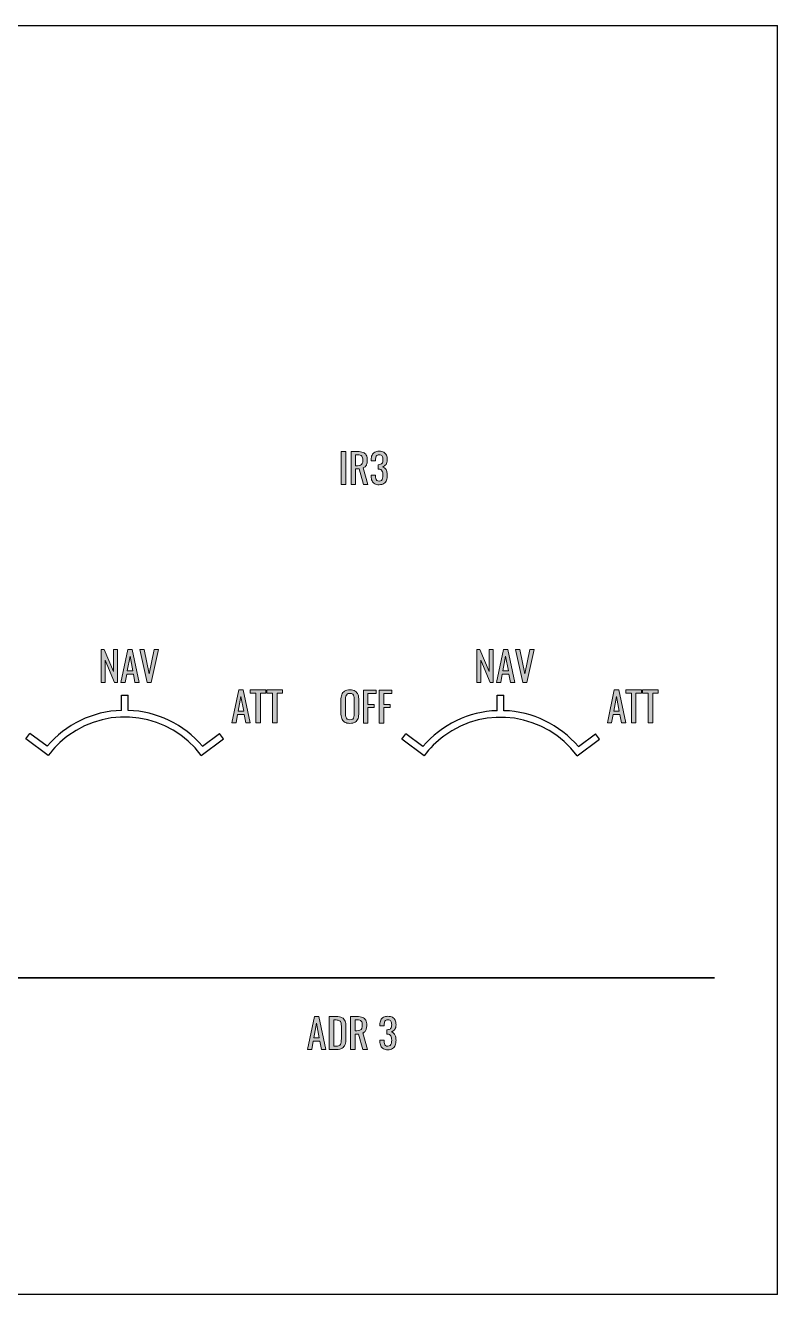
# Model space of a CAD drawing. Header units: inches. Extents: x 0 to 612, y 99 to 693.
# Drawn here: x 259 to 612, y 99 to 693 of the extents above; entities that cross this region are included whole.
import ezdxf

# ---------------------------------------------------------------- set-up
doc = ezdxf.new("R2010")
doc.units = ezdxf.units.IN
doc.header["$MEASUREMENT"] = 0
doc.layers.add('RIght_SIde_ADIRS_Holes v1_0', color=7, linetype='Continuous')
doc.layers.add('TEXT', color=7, linetype='Continuous')

# ---------------------------------------------------------------- blocks, each defined once
blk = doc.blocks.new('block 2')
at = {"layer": 'RIght_SIde_ADIRS_Holes v1_0', "color": 7, "lineweight": 25}
blk.add_lwpolyline([(0.12, 693.44), (611.88, 693.44)], dxfattribs=at)
blk = doc.blocks.new('block 10')
at = {"layer": 'RIght_SIde_ADIRS_Holes v1_0', "color": 7, "lineweight": 25}
blk.add_lwpolyline([(611.88, 98.56), (0.12, 98.56)], dxfattribs=at)
blk = doc.blocks.new('block 43')
at = {"layer": 'RIght_SIde_ADIRS_Holes v1_0', "color": 7, "lineweight": 25}
blk.add_lwpolyline([(611.88, 98.56), (611.88, 693.44)], dxfattribs=at)
blk = doc.blocks.new('block 77')
at = {"layer": 'RIght_SIde_ADIRS_Holes v1_0', "color": 7, "lineweight": 25}
blk.add_open_spline([(341.85, 351.24), (327.14, 371.04), (299.17, 375.17), (279.38, 360.46), (275.87, 357.86), (272.76, 354.75), (270.15, 351.24)], degree=3, knots=[0, 0, 0, 0, 1, 1, 1, 2, 2, 2, 2], dxfattribs=at)
blk = doc.blocks.new('block 78')
at = {"layer": 'RIght_SIde_ADIRS_Holes v1_0', "color": 7, "lineweight": 25}
blk.add_open_spline([(342.41, 355.57), (333.69, 365.83), (321.03, 371.94), (307.57, 372.38)], degree=3, dxfattribs=at)
blk = doc.blocks.new('block 79')
at = {"layer": 'RIght_SIde_ADIRS_Holes v1_0', "color": 7, "lineweight": 25}
blk.add_open_spline([(304.43, 372.38), (290.97, 371.94), (278.31, 365.83), (269.59, 355.57)], degree=3, dxfattribs=at)
blk = doc.blocks.new('block 80')
at = {"layer": 'RIght_SIde_ADIRS_Holes v1_0', "color": 7, "lineweight": 25}
blk.add_lwpolyline([(270.15, 351.24), (259.68, 359.02)], dxfattribs=at)
blk = doc.blocks.new('block 81')
at = {"layer": 'RIght_SIde_ADIRS_Holes v1_0', "color": 7, "lineweight": 25}
blk.add_lwpolyline([(269.59, 355.57), (261.55, 361.53)], dxfattribs=at)
blk = doc.blocks.new('block 82')
at = {"layer": 'RIght_SIde_ADIRS_Holes v1_0', "color": 7, "lineweight": 25}
blk.add_lwpolyline([(259.68, 359.02), (261.55, 361.53)], dxfattribs=at)
blk = doc.blocks.new('block 83')
at = {"layer": 'RIght_SIde_ADIRS_Holes v1_0', "color": 7, "lineweight": 25}
blk.add_lwpolyline([(341.85, 351.24), (352.32, 359.02)], dxfattribs=at)
blk = doc.blocks.new('block 84')
at = {"layer": 'RIght_SIde_ADIRS_Holes v1_0', "color": 7, "lineweight": 25}
blk.add_lwpolyline([(342.41, 355.57), (350.45, 361.53)], dxfattribs=at)
blk = doc.blocks.new('block 85')
at = {"layer": 'RIght_SIde_ADIRS_Holes v1_0', "color": 7, "lineweight": 25}
blk.add_lwpolyline([(352.32, 359.02), (350.45, 361.53)], dxfattribs=at)
blk = doc.blocks.new('block 86')
at = {"layer": 'RIght_SIde_ADIRS_Holes v1_0', "color": 7, "lineweight": 25}
blk.add_lwpolyline([(304.43, 372.38), (304.43, 379.58)], dxfattribs=at)
blk = doc.blocks.new('block 87')
at = {"layer": 'RIght_SIde_ADIRS_Holes v1_0', "color": 7, "lineweight": 25}
blk.add_lwpolyline([(307.57, 372.38), (307.57, 379.58)], dxfattribs=at)
blk = doc.blocks.new('block 88')
at = {"layer": 'RIght_SIde_ADIRS_Holes v1_0', "color": 7, "lineweight": 25}
blk.add_lwpolyline([(304.43, 379.58), (307.57, 379.58)], dxfattribs=at)
blk = doc.blocks.new('block 89')
at = {"layer": 'RIght_SIde_ADIRS_Holes v1_0', "color": 7, "lineweight": 25}
blk.add_open_spline([(517.95, 351.11), (503.24, 370.91), (475.27, 375.04), (455.48, 360.33), (451.97, 357.72), (448.86, 354.62), (446.25, 351.11)], degree=3, knots=[0, 0, 0, 0, 1, 1, 1, 2, 2, 2, 2], dxfattribs=at)
blk = doc.blocks.new('block 90')
at = {"layer": 'RIght_SIde_ADIRS_Holes v1_0', "color": 7, "lineweight": 25}
blk.add_open_spline([(518.51, 355.44), (509.79, 365.7), (497.13, 371.81), (483.67, 372.25)], degree=3, dxfattribs=at)
blk = doc.blocks.new('block 91')
at = {"layer": 'RIght_SIde_ADIRS_Holes v1_0', "color": 7, "lineweight": 25}
blk.add_open_spline([(480.53, 372.25), (467.07, 371.81), (454.41, 365.7), (445.69, 355.44)], degree=3, dxfattribs=at)
blk = doc.blocks.new('block 92')
at = {"layer": 'RIght_SIde_ADIRS_Holes v1_0', "color": 7, "lineweight": 25}
blk.add_lwpolyline([(446.25, 351.11), (435.78, 358.88)], dxfattribs=at)
blk = doc.blocks.new('block 93')
at = {"layer": 'RIght_SIde_ADIRS_Holes v1_0', "color": 7, "lineweight": 25}
blk.add_lwpolyline([(445.69, 355.44), (437.65, 361.4)], dxfattribs=at)
blk = doc.blocks.new('block 94')
at = {"layer": 'RIght_SIde_ADIRS_Holes v1_0', "color": 7, "lineweight": 25}
blk.add_lwpolyline([(435.78, 358.88), (437.65, 361.4)], dxfattribs=at)
blk = doc.blocks.new('block 95')
at = {"layer": 'RIght_SIde_ADIRS_Holes v1_0', "color": 7, "lineweight": 25}
blk.add_lwpolyline([(517.95, 351.11), (528.42, 358.88)], dxfattribs=at)
blk = doc.blocks.new('block 96')
at = {"layer": 'RIght_SIde_ADIRS_Holes v1_0', "color": 7, "lineweight": 25}
blk.add_lwpolyline([(518.51, 355.44), (526.55, 361.4)], dxfattribs=at)
blk = doc.blocks.new('block 97')
at = {"layer": 'RIght_SIde_ADIRS_Holes v1_0', "color": 7, "lineweight": 25}
blk.add_lwpolyline([(528.42, 358.88), (526.55, 361.4)], dxfattribs=at)
blk = doc.blocks.new('block 98')
at = {"layer": 'RIght_SIde_ADIRS_Holes v1_0', "color": 7, "lineweight": 25}
blk.add_lwpolyline([(480.53, 372.25), (480.53, 379.45)], dxfattribs=at)
blk = doc.blocks.new('block 99')
at = {"layer": 'RIght_SIde_ADIRS_Holes v1_0', "color": 7, "lineweight": 25}
blk.add_lwpolyline([(483.67, 372.25), (483.67, 379.45)], dxfattribs=at)
blk = doc.blocks.new('block 100')
at = {"layer": 'RIght_SIde_ADIRS_Holes v1_0', "color": 7, "lineweight": 25}
blk.add_lwpolyline([(480.53, 379.45), (483.67, 379.45)], dxfattribs=at)
blk = doc.blocks.new('block 106')
at = {"layer": 'TEXT'}
h = blk.add_hatch(color=7, dxfattribs=at)
h.dxf.hatch_style = 2
edge = h.paths.add_edge_path()
edge.add_spline(control_points=[(429.79, 478.15), (428.95, 478.15), (428.25, 478.3), (427.7, 478.62), (427.14, 478.94), (426.72, 479.39), (426.44, 479.99), (426.16, 480.58), (426.02, 481.29), (426.02, 482.1), (426.02, 482.1), (426.02, 482.61), (426.02, 482.61), (426.02, 482.61), (428.04, 482.61), (428.04, 482.61), (428.04, 482.56), (428.04, 482.51), (428.04, 482.45), (428.04, 482.39), (428.04, 482.33), (428.04, 482.27), (428.05, 481.81), (428.11, 481.4), (428.2, 481.03), (428.29, 480.67), (428.47, 480.37), (428.71, 480.16), (428.96, 479.94), (429.32, 479.84), (429.79, 479.84), (430.28, 479.84), (430.65, 479.95), (430.91, 480.19), (431.16, 480.42), (431.33, 480.75), (431.42, 481.19), (431.51, 481.62), (431.55, 482.11), (431.55, 482.67), (431.55, 483.48), (431.41, 484.14), (431.11, 484.65), (430.81, 485.17), (430.29, 485.45), (429.54, 485.5), (429.5, 485.51), (429.45, 485.52), (429.4, 485.52), (429.34, 485.52), (429.29, 485.52), (429.25, 485.52), (429.25, 485.52), (429.25, 487.55), (429.25, 487.55), (429.29, 487.55), (429.34, 487.55), (429.39, 487.55), (429.44, 487.55), (429.48, 487.55), (429.52, 487.55), (430.24, 487.58), (430.76, 487.77), (431.08, 488.12), (431.4, 488.47), (431.55, 489.06), (431.55, 489.89), (431.55, 490.58), (431.44, 491.14), (431.2, 491.56), (430.97, 491.98), (430.5, 492.19), (429.81, 492.19), (429.11, 492.19), (428.65, 491.95), (428.42, 491.49), (428.19, 491.03), (428.06, 490.44), (428.04, 489.72), (428.04, 489.67), (428.04, 489.61), (428.04, 489.55), (428.04, 489.5), (428.04, 489.44), (428.04, 489.39), (428.04, 489.39), (426.02, 489.39), (426.02, 489.39), (426.02, 489.39), (426.02, 489.91), (426.02, 489.91), (426.02, 490.73), (426.16, 491.43), (426.44, 492.02), (426.72, 492.6), (427.14, 493.05), (427.71, 493.36), (428.27, 493.68), (428.97, 493.84), (429.81, 493.84), (430.65, 493.84), (431.36, 493.68), (431.92, 493.36), (432.47, 493.05), (432.89, 492.59), (433.17, 492.01), (433.45, 491.42), (433.59, 490.71), (433.59, 489.89), (433.59, 488.96), (433.39, 488.22), (432.99, 487.66), (432.59, 487.11), (432.05, 486.73), (431.38, 486.52), (431.85, 486.38), (432.25, 486.14), (432.57, 485.8), (432.89, 485.46), (433.14, 485.03), (433.32, 484.5), (433.5, 483.97), (433.59, 483.36), (433.59, 482.67), (433.59, 481.75), (433.46, 480.96), (433.21, 480.28), (432.95, 479.6), (432.55, 479.08), (431.99, 478.71), (431.43, 478.33), (430.7, 478.15), (429.79, 478.15)], knot_values=[0, 0, 0, 0, 1, 1, 1, 2, 2, 2, 3, 3, 3, 4, 4, 4, 5, 5, 5, 6, 6, 6, 7, 7, 7, 8, 8, 8, 9, 9, 9, 10, 10, 10, 11, 11, 11, 12, 12, 12, 13, 13, 13, 14, 14, 14, 15, 15, 15, 16, 16, 16, 17, 17, 17, 18, 18, 18, 19, 19, 19, 20, 20, 20, 21, 21, 21, 22, 22, 22, 23, 23, 23, 24, 24, 24, 25, 25, 25, 26, 26, 26, 27, 27, 27, 28, 28, 28, 29, 29, 29, 30, 30, 30, 31, 31, 31, 32, 32, 32, 33, 33, 33, 34, 34, 34, 35, 35, 35, 36, 36, 36, 37, 37, 37, 38, 38, 38, 39, 39, 39, 40, 40, 40, 41, 41, 41, 42, 42, 42, 43, 43, 43, 44, 44, 44, 44], degree=3, periodic=0)
h = blk.add_hatch(color=7, dxfattribs=at)
h.dxf.hatch_style = 2
h.paths.add_polyline_path([(412, 478.32), (412, 493.71), (414.11, 493.71), (414.11, 478.32)])
h = blk.add_hatch(color=7, dxfattribs=at)
h.dxf.hatch_style = 2
edge = h.paths.add_edge_path()
edge.add_spline(control_points=[(416.6, 478.32), (416.6, 478.32), (416.6, 493.71), (416.6, 493.71), (416.6, 493.71), (419.7, 493.71), (419.7, 493.71), (420.72, 493.71), (421.57, 493.57), (422.24, 493.3), (422.92, 493.02), (423.41, 492.59), (423.74, 491.99), (424.06, 491.38), (424.22, 490.6), (424.22, 489.62), (424.22, 489.03), (424.16, 488.48), (424.03, 488), (423.9, 487.51), (423.7, 487.1), (423.42, 486.76), (423.14, 486.43), (422.78, 486.18), (422.32, 486.03), (422.32, 486.03), (424.5, 478.32), (424.5, 478.32), (424.5, 478.32), (422.43, 478.32), (422.43, 478.32), (422.43, 478.32), (420.42, 485.54), (420.42, 485.54), (420.42, 485.54), (418.75, 485.54), (418.75, 485.54), (418.75, 485.54), (418.75, 478.32), (418.75, 478.32), (418.75, 478.32), (416.6, 478.32), (416.6, 478.32)], knot_values=[0, 0, 0, 0, 1, 1, 1, 2, 2, 2, 3, 3, 3, 4, 4, 4, 5, 5, 5, 6, 6, 6, 7, 7, 7, 8, 8, 8, 9, 9, 9, 10, 10, 10, 11, 11, 11, 12, 12, 12, 13, 13, 13, 14, 14, 14, 14], degree=3, periodic=0)
edge = h.paths.add_edge_path()
edge.add_spline(control_points=[(418.75, 487.07), (418.75, 487.07), (419.57, 487.07), (419.57, 487.07), (420.17, 487.07), (420.67, 487.15), (421.05, 487.3), (421.43, 487.46), (421.71, 487.71), (421.88, 488.08), (422.06, 488.45), (422.15, 488.96), (422.15, 489.62), (422.15, 490.52), (421.98, 491.17), (421.66, 491.57), (421.33, 491.97), (420.67, 492.17), (419.7, 492.17), (419.7, 492.17), (418.75, 492.17), (418.75, 492.17), (418.75, 492.17), (418.75, 487.07), (418.75, 487.07)], knot_values=[0, 0, 0, 0, 1, 1, 1, 2, 2, 2, 3, 3, 3, 4, 4, 4, 5, 5, 5, 6, 6, 6, 7, 7, 7, 8, 8, 8, 8], degree=3, periodic=0)
at = {"layer": 'TEXT', "lineweight": 0}
blk.add_lwpolyline([(412, 478.32), (412, 493.71), (414.11, 493.71), (414.11, 478.32), (412, 478.32)], dxfattribs=at)
for points, knots in [([(429.79, 478.15), (428.95, 478.15), (428.25, 478.3), (427.7, 478.62), (427.14, 478.94), (426.72, 479.39), (426.44, 479.99), (426.16, 480.58), (426.02, 481.29), (426.02, 482.1), (426.02, 482.1), (426.02, 482.61), (426.02, 482.61), (426.02, 482.61), (428.04, 482.61), (428.04, 482.61), (428.04, 482.56), (428.04, 482.51), (428.04, 482.45), (428.04, 482.39), (428.04, 482.33), (428.04, 482.27), (428.05, 481.81), (428.11, 481.4), (428.2, 481.03), (428.29, 480.67), (428.47, 480.37), (428.71, 480.16), (428.96, 479.94), (429.32, 479.84), (429.79, 479.84), (430.28, 479.84), (430.65, 479.95), (430.91, 480.19), (431.16, 480.42), (431.33, 480.75), (431.42, 481.19), (431.51, 481.62), (431.55, 482.11), (431.55, 482.67), (431.55, 483.48), (431.41, 484.14), (431.11, 484.65), (430.81, 485.17), (430.29, 485.45), (429.54, 485.5), (429.5, 485.51), (429.45, 485.52), (429.4, 485.52), (429.34, 485.52), (429.29, 485.52), (429.25, 485.52), (429.25, 485.52), (429.25, 487.55), (429.25, 487.55), (429.29, 487.55), (429.34, 487.55), (429.39, 487.55), (429.44, 487.55), (429.48, 487.55), (429.52, 487.55), (430.24, 487.58), (430.76, 487.77), (431.08, 488.12), (431.4, 488.47), (431.55, 489.06), (431.55, 489.89), (431.55, 490.58), (431.44, 491.14), (431.2, 491.56), (430.97, 491.98), (430.5, 492.19), (429.81, 492.19), (429.11, 492.19), (428.65, 491.95), (428.42, 491.49), (428.19, 491.03), (428.06, 490.44), (428.04, 489.72), (428.04, 489.67), (428.04, 489.61), (428.04, 489.55), (428.04, 489.5), (428.04, 489.44), (428.04, 489.39), (428.04, 489.39), (426.02, 489.39), (426.02, 489.39), (426.02, 489.39), (426.02, 489.91), (426.02, 489.91), (426.02, 490.73), (426.16, 491.43), (426.44, 492.02), (426.72, 492.6), (427.14, 493.05), (427.71, 493.36), (428.27, 493.68), (428.97, 493.84), (429.81, 493.84), (430.65, 493.84), (431.36, 493.68), (431.92, 493.36), (432.47, 493.05), (432.89, 492.59), (433.17, 492.01), (433.45, 491.42), (433.59, 490.71), (433.59, 489.89), (433.59, 488.96), (433.39, 488.22), (432.99, 487.66), (432.59, 487.11), (432.05, 486.73), (431.38, 486.52), (431.85, 486.38), (432.25, 486.14), (432.57, 485.8), (432.89, 485.46), (433.14, 485.03), (433.32, 484.5), (433.5, 483.97), (433.59, 483.36), (433.59, 482.67), (433.59, 481.75), (433.46, 480.96), (433.21, 480.28), (432.95, 479.6), (432.55, 479.08), (431.99, 478.71), (431.43, 478.33), (430.7, 478.15), (429.79, 478.15)], [0, 0, 0, 0, 1, 1, 1, 2, 2, 2, 3, 3, 3, 4, 4, 4, 5, 5, 5, 6, 6, 6, 7, 7, 7, 8, 8, 8, 9, 9, 9, 10, 10, 10, 11, 11, 11, 12, 12, 12, 13, 13, 13, 14, 14, 14, 15, 15, 15, 16, 16, 16, 17, 17, 17, 18, 18, 18, 19, 19, 19, 20, 20, 20, 21, 21, 21, 22, 22, 22, 23, 23, 23, 24, 24, 24, 25, 25, 25, 26, 26, 26, 27, 27, 27, 28, 28, 28, 29, 29, 29, 30, 30, 30, 31, 31, 31, 32, 32, 32, 33, 33, 33, 34, 34, 34, 35, 35, 35, 36, 36, 36, 37, 37, 37, 38, 38, 38, 39, 39, 39, 40, 40, 40, 41, 41, 41, 42, 42, 42, 43, 43, 43, 44, 44, 44, 44]), ([(416.6, 478.32), (416.6, 478.32), (416.6, 493.71), (416.6, 493.71), (416.6, 493.71), (419.7, 493.71), (419.7, 493.71), (420.72, 493.71), (421.57, 493.57), (422.24, 493.3), (422.92, 493.02), (423.41, 492.59), (423.74, 491.99), (424.06, 491.38), (424.22, 490.6), (424.22, 489.62), (424.22, 489.03), (424.16, 488.48), (424.03, 488), (423.9, 487.51), (423.7, 487.1), (423.42, 486.76), (423.14, 486.43), (422.78, 486.18), (422.32, 486.03), (422.32, 486.03), (424.5, 478.32), (424.5, 478.32), (424.5, 478.32), (422.43, 478.32), (422.43, 478.32), (422.43, 478.32), (420.42, 485.54), (420.42, 485.54), (420.42, 485.54), (418.75, 485.54), (418.75, 485.54), (418.75, 485.54), (418.75, 478.32), (418.75, 478.32), (418.75, 478.32), (416.6, 478.32), (416.6, 478.32)], [0, 0, 0, 0, 1, 1, 1, 2, 2, 2, 3, 3, 3, 4, 4, 4, 5, 5, 5, 6, 6, 6, 7, 7, 7, 8, 8, 8, 9, 9, 9, 10, 10, 10, 11, 11, 11, 12, 12, 12, 13, 13, 13, 14, 14, 14, 14]), ([(418.75, 487.07), (418.75, 487.07), (419.57, 487.07), (419.57, 487.07), (420.17, 487.07), (420.67, 487.15), (421.05, 487.3), (421.43, 487.46), (421.71, 487.71), (421.88, 488.08), (422.06, 488.45), (422.15, 488.96), (422.15, 489.62), (422.15, 490.52), (421.98, 491.17), (421.66, 491.57), (421.33, 491.97), (420.67, 492.17), (419.7, 492.17), (419.7, 492.17), (418.75, 492.17), (418.75, 492.17), (418.75, 492.17), (418.75, 487.07), (418.75, 487.07)], [0, 0, 0, 0, 1, 1, 1, 2, 2, 2, 3, 3, 3, 4, 4, 4, 5, 5, 5, 6, 6, 6, 7, 7, 7, 8, 8, 8, 8])]:
    blk.add_open_spline(points, degree=3, knots=knots, dxfattribs=at)
blk = doc.blocks.new('block 109')
at = {"layer": 'TEXT'}
h = blk.add_hatch(color=7, dxfattribs=at)
h.dxf.hatch_style = 2
h.paths.add_polyline_path([(391.55, 213.48), (394.82, 228.87), (396.89, 228.87), (400.17, 213.48), (398.14, 213.48), (397.44, 217.35), (394.3, 217.35), (393.56, 213.48)])
h.paths.add_polyline_path([(394.59, 218.89), (397.15, 218.89), (395.86, 225.83)])
h = blk.add_hatch(color=7, dxfattribs=at)
h.dxf.hatch_style = 2
edge = h.paths.add_edge_path()
edge.add_spline(control_points=[(401.73, 213.48), (401.73, 213.48), (401.73, 228.87), (401.73, 228.87), (401.73, 228.87), (405.08, 228.87), (405.08, 228.87), (406.22, 228.87), (407.12, 228.69), (407.78, 228.34), (408.45, 228), (408.92, 227.47), (409.21, 226.78), (409.49, 226.08), (409.64, 225.21), (409.64, 224.17), (409.64, 224.17), (409.64, 218.51), (409.64, 218.51), (409.64, 217.42), (409.49, 216.5), (409.21, 215.76), (408.92, 215.01), (408.46, 214.44), (407.82, 214.06), (407.18, 213.67), (406.32, 213.48), (405.25, 213.48), (405.25, 213.48), (401.73, 213.48), (401.73, 213.48)], knot_values=[0, 0, 0, 0, 1, 1, 1, 2, 2, 2, 3, 3, 3, 4, 4, 4, 5, 5, 5, 6, 6, 6, 7, 7, 7, 8, 8, 8, 9, 9, 9, 10, 10, 10, 10], degree=3, periodic=0)
edge = h.paths.add_edge_path()
edge.add_spline(control_points=[(403.88, 215.02), (403.88, 215.02), (405.09, 215.02), (405.09, 215.02), (405.88, 215.02), (406.44, 215.17), (406.77, 215.47), (407.1, 215.78), (407.3, 216.22), (407.37, 216.8), (407.43, 217.38), (407.47, 218.09), (407.47, 218.91), (407.47, 218.91), (407.47, 223.91), (407.47, 223.91), (407.47, 224.71), (407.42, 225.35), (407.32, 225.85), (407.22, 226.34), (407, 226.7), (406.65, 226.93), (406.31, 227.16), (405.77, 227.27), (405.04, 227.27), (405.04, 227.27), (403.88, 227.27), (403.88, 227.27), (403.88, 227.27), (403.88, 215.02), (403.88, 215.02)], knot_values=[0, 0, 0, 0, 1, 1, 1, 2, 2, 2, 3, 3, 3, 4, 4, 4, 5, 5, 5, 6, 6, 6, 7, 7, 7, 8, 8, 8, 9, 9, 9, 10, 10, 10, 10], degree=3, periodic=0)
h = blk.add_hatch(color=7, dxfattribs=at)
h.dxf.hatch_style = 2
edge = h.paths.add_edge_path()
edge.add_spline(control_points=[(411.75, 213.48), (411.75, 213.48), (411.75, 228.87), (411.75, 228.87), (411.75, 228.87), (414.84, 228.87), (414.84, 228.87), (415.87, 228.87), (416.72, 228.73), (417.39, 228.46), (418.06, 228.19), (418.56, 227.75), (418.88, 227.15), (419.2, 226.54), (419.36, 225.76), (419.36, 224.78), (419.36, 224.19), (419.3, 223.64), (419.17, 223.16), (419.05, 222.67), (418.84, 222.26), (418.57, 221.92), (418.29, 221.59), (417.92, 221.34), (417.46, 221.19), (417.46, 221.19), (419.65, 213.48), (419.65, 213.48), (419.65, 213.48), (417.58, 213.48), (417.58, 213.48), (417.58, 213.48), (415.56, 220.7), (415.56, 220.7), (415.56, 220.7), (413.89, 220.7), (413.89, 220.7), (413.89, 220.7), (413.89, 213.48), (413.89, 213.48), (413.89, 213.48), (411.75, 213.48), (411.75, 213.48)], knot_values=[0, 0, 0, 0, 1, 1, 1, 2, 2, 2, 3, 3, 3, 4, 4, 4, 5, 5, 5, 6, 6, 6, 7, 7, 7, 8, 8, 8, 9, 9, 9, 10, 10, 10, 11, 11, 11, 12, 12, 12, 13, 13, 13, 14, 14, 14, 14], degree=3, periodic=0)
edge = h.paths.add_edge_path()
edge.add_spline(control_points=[(413.89, 222.24), (413.89, 222.24), (414.71, 222.24), (414.71, 222.24), (415.32, 222.24), (415.81, 222.31), (416.19, 222.46), (416.57, 222.62), (416.85, 222.88), (417.03, 223.24), (417.2, 223.61), (417.29, 224.12), (417.29, 224.78), (417.29, 225.68), (417.13, 226.33), (416.8, 226.73), (416.47, 227.13), (415.82, 227.33), (414.84, 227.33), (414.84, 227.33), (413.89, 227.33), (413.89, 227.33), (413.89, 227.33), (413.89, 222.24), (413.89, 222.24)], knot_values=[0, 0, 0, 0, 1, 1, 1, 2, 2, 2, 3, 3, 3, 4, 4, 4, 5, 5, 5, 6, 6, 6, 7, 7, 7, 8, 8, 8, 8], degree=3, periodic=0)
h = blk.add_hatch(color=7, dxfattribs=at)
h.dxf.hatch_style = 2
edge = h.paths.add_edge_path()
edge.add_spline(control_points=[(429.28, 213.31), (428.45, 213.31), (427.75, 213.46), (427.19, 213.78), (426.63, 214.1), (426.22, 214.55), (425.94, 215.15), (425.66, 215.74), (425.52, 216.45), (425.52, 217.26), (425.52, 217.26), (425.52, 217.77), (425.52, 217.77), (425.52, 217.77), (427.53, 217.77), (427.53, 217.77), (427.53, 217.72), (427.53, 217.67), (427.53, 217.61), (427.53, 217.55), (427.53, 217.49), (427.53, 217.43), (427.55, 216.97), (427.6, 216.56), (427.7, 216.19), (427.79, 215.83), (427.96, 215.53), (428.21, 215.32), (428.46, 215.1), (428.81, 215), (429.28, 215), (429.78, 215), (430.15, 215.11), (430.4, 215.35), (430.66, 215.58), (430.83, 215.92), (430.92, 216.35), (431, 216.78), (431.05, 217.27), (431.05, 217.83), (431.05, 218.64), (430.9, 219.3), (430.6, 219.81), (430.3, 220.33), (429.78, 220.61), (429.03, 220.66), (429, 220.67), (428.95, 220.68), (428.89, 220.68), (428.83, 220.68), (428.79, 220.68), (428.75, 220.68), (428.75, 220.68), (428.75, 222.71), (428.75, 222.71), (428.79, 222.71), (428.83, 222.71), (428.88, 222.71), (428.93, 222.71), (428.98, 222.71), (429.02, 222.71), (429.74, 222.74), (430.26, 222.93), (430.57, 223.28), (430.89, 223.63), (431.05, 224.22), (431.05, 225.05), (431.05, 225.74), (430.93, 226.3), (430.7, 226.72), (430.46, 227.14), (430, 227.35), (429.3, 227.35), (428.6, 227.35), (428.14, 227.12), (427.91, 226.65), (427.69, 226.19), (427.56, 225.6), (427.53, 224.88), (427.53, 224.83), (427.53, 224.77), (427.53, 224.71), (427.53, 224.66), (427.53, 224.6), (427.53, 224.55), (427.53, 224.55), (425.52, 224.55), (425.52, 224.55), (425.52, 224.55), (425.52, 225.07), (425.52, 225.07), (425.52, 225.89), (425.66, 226.59), (425.94, 227.18), (426.22, 227.76), (426.64, 228.21), (427.2, 228.52), (427.76, 228.84), (428.46, 229), (429.3, 229), (430.15, 229), (430.85, 228.84), (431.41, 228.52), (431.97, 228.21), (432.38, 227.75), (432.66, 227.17), (432.94, 226.58), (433.08, 225.87), (433.08, 225.05), (433.08, 224.12), (432.88, 223.38), (432.48, 222.82), (432.08, 222.27), (431.55, 221.89), (430.88, 221.68), (431.35, 221.54), (431.74, 221.3), (432.07, 220.96), (432.39, 220.62), (432.64, 220.19), (432.82, 219.66), (432.99, 219.13), (433.08, 218.52), (433.08, 217.83), (433.08, 216.92), (432.96, 216.12), (432.7, 215.44), (432.45, 214.76), (432.04, 214.24), (431.49, 213.87), (430.93, 213.49), (430.19, 213.31), (429.28, 213.31)], knot_values=[0, 0, 0, 0, 1, 1, 1, 2, 2, 2, 3, 3, 3, 4, 4, 4, 5, 5, 5, 6, 6, 6, 7, 7, 7, 8, 8, 8, 9, 9, 9, 10, 10, 10, 11, 11, 11, 12, 12, 12, 13, 13, 13, 14, 14, 14, 15, 15, 15, 16, 16, 16, 17, 17, 17, 18, 18, 18, 19, 19, 19, 20, 20, 20, 21, 21, 21, 22, 22, 22, 23, 23, 23, 24, 24, 24, 25, 25, 25, 26, 26, 26, 27, 27, 27, 28, 28, 28, 29, 29, 29, 30, 30, 30, 31, 31, 31, 32, 32, 32, 33, 33, 33, 34, 34, 34, 35, 35, 35, 36, 36, 36, 37, 37, 37, 38, 38, 38, 39, 39, 39, 40, 40, 40, 41, 41, 41, 42, 42, 42, 43, 43, 43, 44, 44, 44, 44], degree=3, periodic=0)
at = {"layer": 'TEXT', "lineweight": 0}
for points in [[(391.55, 213.48), (394.82, 228.87), (396.89, 228.87), (400.17, 213.48), (398.14, 213.48), (397.44, 217.35), (394.3, 217.35), (393.56, 213.48), (391.55, 213.48)], [(394.59, 218.89), (397.15, 218.89), (395.86, 225.83), (394.59, 218.89)]]:
    blk.add_lwpolyline(points, dxfattribs=at)
for points, knots in [([(401.73, 213.48), (401.73, 213.48), (401.73, 228.87), (401.73, 228.87), (401.73, 228.87), (405.08, 228.87), (405.08, 228.87), (406.22, 228.87), (407.12, 228.69), (407.78, 228.34), (408.45, 228), (408.92, 227.47), (409.21, 226.78), (409.49, 226.08), (409.64, 225.21), (409.64, 224.17), (409.64, 224.17), (409.64, 218.51), (409.64, 218.51), (409.64, 217.42), (409.49, 216.5), (409.21, 215.76), (408.92, 215.01), (408.46, 214.44), (407.82, 214.06), (407.18, 213.67), (406.32, 213.48), (405.25, 213.48), (405.25, 213.48), (401.73, 213.48), (401.73, 213.48)], [0, 0, 0, 0, 1, 1, 1, 2, 2, 2, 3, 3, 3, 4, 4, 4, 5, 5, 5, 6, 6, 6, 7, 7, 7, 8, 8, 8, 9, 9, 9, 10, 10, 10, 10]), ([(403.88, 215.02), (403.88, 215.02), (405.09, 215.02), (405.09, 215.02), (405.88, 215.02), (406.44, 215.17), (406.77, 215.47), (407.1, 215.78), (407.3, 216.22), (407.37, 216.8), (407.43, 217.38), (407.47, 218.09), (407.47, 218.91), (407.47, 218.91), (407.47, 223.91), (407.47, 223.91), (407.47, 224.71), (407.42, 225.35), (407.32, 225.85), (407.22, 226.34), (407, 226.7), (406.65, 226.93), (406.31, 227.16), (405.77, 227.27), (405.04, 227.27), (405.04, 227.27), (403.88, 227.27), (403.88, 227.27), (403.88, 227.27), (403.88, 215.02), (403.88, 215.02)], [0, 0, 0, 0, 1, 1, 1, 2, 2, 2, 3, 3, 3, 4, 4, 4, 5, 5, 5, 6, 6, 6, 7, 7, 7, 8, 8, 8, 9, 9, 9, 10, 10, 10, 10]), ([(411.75, 213.48), (411.75, 213.48), (411.75, 228.87), (411.75, 228.87), (411.75, 228.87), (414.84, 228.87), (414.84, 228.87), (415.87, 228.87), (416.72, 228.73), (417.39, 228.46), (418.06, 228.19), (418.56, 227.75), (418.88, 227.15), (419.2, 226.54), (419.36, 225.76), (419.36, 224.78), (419.36, 224.19), (419.3, 223.64), (419.17, 223.16), (419.05, 222.67), (418.84, 222.26), (418.57, 221.92), (418.29, 221.59), (417.92, 221.34), (417.46, 221.19), (417.46, 221.19), (419.65, 213.48), (419.65, 213.48), (419.65, 213.48), (417.58, 213.48), (417.58, 213.48), (417.58, 213.48), (415.56, 220.7), (415.56, 220.7), (415.56, 220.7), (413.89, 220.7), (413.89, 220.7), (413.89, 220.7), (413.89, 213.48), (413.89, 213.48), (413.89, 213.48), (411.75, 213.48), (411.75, 213.48)], [0, 0, 0, 0, 1, 1, 1, 2, 2, 2, 3, 3, 3, 4, 4, 4, 5, 5, 5, 6, 6, 6, 7, 7, 7, 8, 8, 8, 9, 9, 9, 10, 10, 10, 11, 11, 11, 12, 12, 12, 13, 13, 13, 14, 14, 14, 14]), ([(413.89, 222.24), (413.89, 222.24), (414.71, 222.24), (414.71, 222.24), (415.32, 222.24), (415.81, 222.31), (416.19, 222.46), (416.57, 222.62), (416.85, 222.88), (417.03, 223.24), (417.2, 223.61), (417.29, 224.12), (417.29, 224.78), (417.29, 225.68), (417.13, 226.33), (416.8, 226.73), (416.47, 227.13), (415.82, 227.33), (414.84, 227.33), (414.84, 227.33), (413.89, 227.33), (413.89, 227.33), (413.89, 227.33), (413.89, 222.24), (413.89, 222.24)], [0, 0, 0, 0, 1, 1, 1, 2, 2, 2, 3, 3, 3, 4, 4, 4, 5, 5, 5, 6, 6, 6, 7, 7, 7, 8, 8, 8, 8]), ([(429.28, 213.31), (428.45, 213.31), (427.75, 213.46), (427.19, 213.78), (426.63, 214.1), (426.22, 214.55), (425.94, 215.15), (425.66, 215.74), (425.52, 216.45), (425.52, 217.26), (425.52, 217.26), (425.52, 217.77), (425.52, 217.77), (425.52, 217.77), (427.53, 217.77), (427.53, 217.77), (427.53, 217.72), (427.53, 217.67), (427.53, 217.61), (427.53, 217.55), (427.53, 217.49), (427.53, 217.43), (427.55, 216.97), (427.6, 216.56), (427.7, 216.19), (427.79, 215.83), (427.96, 215.53), (428.21, 215.32), (428.46, 215.1), (428.81, 215), (429.28, 215), (429.78, 215), (430.15, 215.11), (430.4, 215.35), (430.66, 215.58), (430.83, 215.92), (430.92, 216.35), (431, 216.78), (431.05, 217.27), (431.05, 217.83), (431.05, 218.64), (430.9, 219.3), (430.6, 219.81), (430.3, 220.33), (429.78, 220.61), (429.03, 220.66), (429, 220.67), (428.95, 220.68), (428.89, 220.68), (428.83, 220.68), (428.79, 220.68), (428.75, 220.68), (428.75, 220.68), (428.75, 222.71), (428.75, 222.71), (428.79, 222.71), (428.83, 222.71), (428.88, 222.71), (428.93, 222.71), (428.98, 222.71), (429.02, 222.71), (429.74, 222.74), (430.26, 222.93), (430.57, 223.28), (430.89, 223.63), (431.05, 224.22), (431.05, 225.05), (431.05, 225.74), (430.93, 226.3), (430.7, 226.72), (430.46, 227.14), (430, 227.35), (429.3, 227.35), (428.6, 227.35), (428.14, 227.12), (427.91, 226.65), (427.69, 226.19), (427.56, 225.6), (427.53, 224.88), (427.53, 224.83), (427.53, 224.77), (427.53, 224.71), (427.53, 224.66), (427.53, 224.6), (427.53, 224.55), (427.53, 224.55), (425.52, 224.55), (425.52, 224.55), (425.52, 224.55), (425.52, 225.07), (425.52, 225.07), (425.52, 225.89), (425.66, 226.59), (425.94, 227.18), (426.22, 227.76), (426.64, 228.21), (427.2, 228.52), (427.76, 228.84), (428.46, 229), (429.3, 229), (430.15, 229), (430.85, 228.84), (431.41, 228.52), (431.97, 228.21), (432.38, 227.75), (432.66, 227.17), (432.94, 226.58), (433.08, 225.87), (433.08, 225.05), (433.08, 224.12), (432.88, 223.38), (432.48, 222.82), (432.08, 222.27), (431.55, 221.89), (430.88, 221.68), (431.35, 221.54), (431.74, 221.3), (432.07, 220.96), (432.39, 220.62), (432.64, 220.19), (432.82, 219.66), (432.99, 219.13), (433.08, 218.52), (433.08, 217.83), (433.08, 216.92), (432.96, 216.12), (432.7, 215.44), (432.45, 214.76), (432.04, 214.24), (431.49, 213.87), (430.93, 213.49), (430.19, 213.31), (429.28, 213.31)], [0, 0, 0, 0, 1, 1, 1, 2, 2, 2, 3, 3, 3, 4, 4, 4, 5, 5, 5, 6, 6, 6, 7, 7, 7, 8, 8, 8, 9, 9, 9, 10, 10, 10, 11, 11, 11, 12, 12, 12, 13, 13, 13, 14, 14, 14, 15, 15, 15, 16, 16, 16, 17, 17, 17, 18, 18, 18, 19, 19, 19, 20, 20, 20, 21, 21, 21, 22, 22, 22, 23, 23, 23, 24, 24, 24, 25, 25, 25, 26, 26, 26, 27, 27, 27, 28, 28, 28, 29, 29, 29, 30, 30, 30, 31, 31, 31, 32, 32, 32, 33, 33, 33, 34, 34, 34, 35, 35, 35, 36, 36, 36, 37, 37, 37, 38, 38, 38, 39, 39, 39, 40, 40, 40, 41, 41, 41, 42, 42, 42, 43, 43, 43, 44, 44, 44, 44])]:
    blk.add_open_spline(points, degree=3, knots=knots, dxfattribs=at)
blk = doc.blocks.new('block 113')
at = {"layer": 'TEXT'}
h = blk.add_hatch(color=7, dxfattribs=at)
h.dxf.hatch_style = 2
h.paths.add_polyline_path([(294.94, 385.46), (294.94, 400.85), (296.4, 400.85), (300.77, 390.63), (300.77, 400.85), (302.56, 400.85), (302.56, 385.46), (301.19, 385.46), (296.76, 395.96), (296.76, 385.46)])
h = blk.add_hatch(color=7, dxfattribs=at)
h.dxf.hatch_style = 2
h.paths.add_polyline_path([(304.13, 385.46), (307.4, 400.85), (309.47, 400.85), (312.76, 385.46), (310.73, 385.46), (310.02, 389.33), (306.89, 389.33), (306.15, 385.46)])
h.paths.add_polyline_path([(307.17, 390.87), (309.74, 390.87), (308.45, 397.81)])
h = blk.add_hatch(color=7, dxfattribs=at)
h.dxf.hatch_style = 2
h.paths.add_polyline_path([(316.46, 385.46), (313.03, 400.85), (315.04, 400.85), (317.47, 389.5), (319.79, 400.85), (321.75, 400.85), (318.35, 385.46)])
at = {"layer": 'TEXT', "lineweight": 0}
for points in [[(294.94, 385.46), (294.94, 400.85), (296.4, 400.85), (300.77, 390.63), (300.77, 400.85), (302.56, 400.85), (302.56, 385.46), (301.19, 385.46), (296.76, 395.96), (296.76, 385.46), (294.94, 385.46)], [(304.13, 385.46), (307.4, 400.85), (309.47, 400.85), (312.76, 385.46), (310.73, 385.46), (310.02, 389.33), (306.89, 389.33), (306.15, 385.46), (304.13, 385.46)], [(316.46, 385.46), (313.03, 400.85), (315.04, 400.85), (317.47, 389.5), (319.79, 400.85), (321.75, 400.85), (318.35, 385.46), (316.46, 385.46)], [(307.17, 390.87), (309.74, 390.87), (308.45, 397.81), (307.17, 390.87)]]:
    blk.add_lwpolyline(points, dxfattribs=at)
blk = doc.blocks.new('block 114')
at = {"layer": 'TEXT'}
h = blk.add_hatch(color=7, dxfattribs=at)
h.dxf.hatch_style = 2
h.paths.add_polyline_path([(356.1, 366.6), (359.37, 381.99), (361.44, 381.99), (364.73, 366.6), (362.7, 366.6), (361.99, 370.47), (358.86, 370.47), (358.12, 366.6)])
h.paths.add_polyline_path([(359.14, 372.01), (361.71, 372.01), (360.42, 378.95)])
h = blk.add_hatch(color=7, dxfattribs=at)
h.dxf.hatch_style = 2
h.paths.add_polyline_path([(367.37, 366.6), (367.37, 380.39), (364.77, 380.39), (364.77, 381.99), (372.04, 381.99), (372.04, 380.39), (369.52, 380.39), (369.52, 366.6)])
h = blk.add_hatch(color=7, dxfattribs=at)
h.dxf.hatch_style = 2
h.paths.add_polyline_path([(375.22, 366.6), (375.22, 380.39), (372.61, 380.39), (372.61, 381.99), (379.89, 381.99), (379.89, 380.39), (377.36, 380.39), (377.36, 366.6)])
at = {"layer": 'TEXT', "lineweight": 0}
for points in [[(356.1, 366.6), (359.37, 381.99), (361.44, 381.99), (364.73, 366.6), (362.7, 366.6), (361.99, 370.47), (358.86, 370.47), (358.12, 366.6), (356.1, 366.6)], [(367.37, 366.6), (367.37, 380.39), (364.77, 380.39), (364.77, 381.99), (372.04, 381.99), (372.04, 380.39), (369.52, 380.39), (369.52, 366.6), (367.37, 366.6)], [(375.22, 366.6), (375.22, 380.39), (372.61, 380.39), (372.61, 381.99), (379.89, 381.99), (379.89, 380.39), (377.36, 380.39), (377.36, 366.6), (375.22, 366.6)], [(359.14, 372.01), (361.71, 372.01), (360.42, 378.95), (359.14, 372.01)]]:
    blk.add_lwpolyline(points, dxfattribs=at)
blk = doc.blocks.new('block 115')
at = {"layer": 'TEXT'}
h = blk.add_hatch(color=7, dxfattribs=at)
h.dxf.hatch_style = 2
edge = h.paths.add_edge_path()
edge.add_spline(control_points=[(411.48, 366.29), (410.44, 366.29), (409.61, 366.49), (408.99, 366.9), (408.37, 367.3), (407.92, 367.88), (407.66, 368.63), (407.39, 369.39), (407.26, 370.27), (407.26, 371.28), (407.26, 371.28), (407.26, 377.12), (407.26, 377.12), (407.26, 378.13), (407.39, 379), (407.67, 379.73), (407.94, 380.46), (408.38, 381.02), (409, 381.4), (409.61, 381.79), (410.44, 381.98), (411.48, 381.98), (412.51, 381.98), (413.34, 381.79), (413.95, 381.39), (414.55, 381), (414.99, 380.44), (415.27, 379.72), (415.54, 379), (415.67, 378.13), (415.67, 377.12), (415.67, 377.12), (415.67, 371.27), (415.67, 371.27), (415.67, 370.26), (415.54, 369.39), (415.27, 368.64), (414.99, 367.9), (414.55, 367.32), (413.95, 366.9), (413.34, 366.49), (412.51, 366.29), (411.48, 366.29)], knot_values=[0, 0, 0, 0, 1, 1, 1, 2, 2, 2, 3, 3, 3, 4, 4, 4, 5, 5, 5, 6, 6, 6, 7, 7, 7, 8, 8, 8, 9, 9, 9, 10, 10, 10, 11, 11, 11, 12, 12, 12, 13, 13, 13, 14, 14, 14, 14], degree=3, periodic=0)
edge = h.paths.add_edge_path()
edge.add_spline(control_points=[(411.48, 367.98), (412.05, 367.98), (412.48, 368.1), (412.77, 368.33), (413.06, 368.56), (413.26, 368.89), (413.36, 369.32), (413.46, 369.74), (413.51, 370.24), (413.51, 370.81), (413.51, 370.81), (413.51, 377.55), (413.51, 377.55), (413.51, 378.12), (413.46, 378.62), (413.36, 379.03), (413.26, 379.44), (413.06, 379.75), (412.77, 379.98), (412.48, 380.2), (412.05, 380.31), (411.48, 380.31), (410.91, 380.31), (410.47, 380.2), (410.17, 379.98), (409.88, 379.75), (409.68, 379.44), (409.58, 379.03), (409.47, 378.62), (409.42, 378.12), (409.42, 377.55), (409.42, 377.55), (409.42, 370.81), (409.42, 370.81), (409.42, 370.24), (409.47, 369.74), (409.58, 369.32), (409.68, 368.89), (409.88, 368.56), (410.17, 368.33), (410.47, 368.1), (410.91, 367.98), (411.48, 367.98)], knot_values=[0, 0, 0, 0, 1, 1, 1, 2, 2, 2, 3, 3, 3, 4, 4, 4, 5, 5, 5, 6, 6, 6, 7, 7, 7, 8, 8, 8, 9, 9, 9, 10, 10, 10, 11, 11, 11, 12, 12, 12, 13, 13, 13, 14, 14, 14, 14], degree=3, periodic=0)
h = blk.add_hatch(color=7, dxfattribs=at)
h.dxf.hatch_style = 2
h.paths.add_polyline_path([(417.78, 366.46), (417.78, 381.85), (423.73, 381.85), (423.73, 380.31), (419.93, 380.31), (419.93, 375.18), (422.88, 375.18), (422.88, 373.66), (419.93, 373.66), (419.93, 366.46)])
h = blk.add_hatch(color=7, dxfattribs=at)
h.dxf.hatch_style = 2
h.paths.add_polyline_path([(425.21, 366.46), (425.21, 381.85), (431.16, 381.85), (431.16, 380.31), (427.36, 380.31), (427.36, 375.18), (430.3, 375.18), (430.3, 373.66), (427.36, 373.66), (427.36, 366.46)])
at = {"layer": 'TEXT', "lineweight": 0}
for points in [[(417.78, 366.46), (417.78, 381.85), (423.73, 381.85), (423.73, 380.31), (419.93, 380.31), (419.93, 375.18), (422.88, 375.18), (422.88, 373.66), (419.93, 373.66), (419.93, 366.46), (417.78, 366.46)], [(425.21, 366.46), (425.21, 381.85), (431.16, 381.85), (431.16, 380.31), (427.36, 380.31), (427.36, 375.18), (430.3, 375.18), (430.3, 373.66), (427.36, 373.66), (427.36, 366.46), (425.21, 366.46)]]:
    blk.add_lwpolyline(points, dxfattribs=at)
for points in [[(411.48, 366.29), (410.44, 366.29), (409.61, 366.49), (408.99, 366.9), (408.37, 367.3), (407.92, 367.88), (407.66, 368.63), (407.39, 369.39), (407.26, 370.27), (407.26, 371.28), (407.26, 371.28), (407.26, 377.12), (407.26, 377.12), (407.26, 378.13), (407.39, 379), (407.67, 379.73), (407.94, 380.46), (408.38, 381.02), (409, 381.4), (409.61, 381.79), (410.44, 381.98), (411.48, 381.98), (412.51, 381.98), (413.34, 381.79), (413.95, 381.39), (414.55, 381), (414.99, 380.44), (415.27, 379.72), (415.54, 379), (415.67, 378.13), (415.67, 377.12), (415.67, 377.12), (415.67, 371.27), (415.67, 371.27), (415.67, 370.26), (415.54, 369.39), (415.27, 368.64), (414.99, 367.9), (414.55, 367.32), (413.95, 366.9), (413.34, 366.49), (412.51, 366.29), (411.48, 366.29)], [(411.48, 367.98), (412.05, 367.98), (412.48, 368.1), (412.77, 368.33), (413.06, 368.56), (413.26, 368.89), (413.36, 369.32), (413.46, 369.74), (413.51, 370.24), (413.51, 370.81), (413.51, 370.81), (413.51, 377.55), (413.51, 377.55), (413.51, 378.12), (413.46, 378.62), (413.36, 379.03), (413.26, 379.44), (413.06, 379.75), (412.77, 379.98), (412.48, 380.2), (412.05, 380.31), (411.48, 380.31), (410.91, 380.31), (410.47, 380.2), (410.17, 379.98), (409.88, 379.75), (409.68, 379.44), (409.58, 379.03), (409.47, 378.62), (409.42, 378.12), (409.42, 377.55), (409.42, 377.55), (409.42, 370.81), (409.42, 370.81), (409.42, 370.24), (409.47, 369.74), (409.58, 369.32), (409.68, 368.89), (409.88, 368.56), (410.17, 368.33), (410.47, 368.1), (410.91, 367.98), (411.48, 367.98)]]:
    blk.add_open_spline(points, degree=3, knots=[0, 0, 0, 0, 1, 1, 1, 2, 2, 2, 3, 3, 3, 4, 4, 4, 5, 5, 5, 6, 6, 6, 7, 7, 7, 8, 8, 8, 9, 9, 9, 10, 10, 10, 11, 11, 11, 12, 12, 12, 13, 13, 13, 14, 14, 14, 14], dxfattribs=at)
blk = doc.blocks.new('block 116')
at = {"layer": 'TEXT'}
h = blk.add_hatch(color=7, dxfattribs=at)
h.dxf.hatch_style = 2
h.paths.add_polyline_path([(470.94, 385.46), (470.94, 400.85), (472.4, 400.85), (476.77, 390.63), (476.77, 400.85), (478.56, 400.85), (478.56, 385.46), (477.19, 385.46), (472.76, 395.96), (472.76, 385.46)])
h = blk.add_hatch(color=7, dxfattribs=at)
h.dxf.hatch_style = 2
h.paths.add_polyline_path([(480.13, 385.46), (483.4, 400.85), (485.47, 400.85), (488.76, 385.46), (486.73, 385.46), (486.02, 389.33), (482.89, 389.33), (482.15, 385.46)])
h.paths.add_polyline_path([(483.17, 390.87), (485.74, 390.87), (484.45, 397.81)])
h = blk.add_hatch(color=7, dxfattribs=at)
h.dxf.hatch_style = 2
h.paths.add_polyline_path([(492.46, 385.46), (489.03, 400.85), (491.04, 400.85), (493.47, 389.5), (495.79, 400.85), (497.75, 400.85), (494.35, 385.46)])
at = {"layer": 'TEXT', "lineweight": 0}
for points in [[(470.94, 385.46), (470.94, 400.85), (472.4, 400.85), (476.77, 390.63), (476.77, 400.85), (478.56, 400.85), (478.56, 385.46), (477.19, 385.46), (472.76, 395.96), (472.76, 385.46), (470.94, 385.46)], [(480.13, 385.46), (483.4, 400.85), (485.47, 400.85), (488.76, 385.46), (486.73, 385.46), (486.02, 389.33), (482.89, 389.33), (482.15, 385.46), (480.13, 385.46)], [(492.46, 385.46), (489.03, 400.85), (491.04, 400.85), (493.47, 389.5), (495.79, 400.85), (497.75, 400.85), (494.35, 385.46), (492.46, 385.46)], [(483.17, 390.87), (485.74, 390.87), (484.45, 397.81), (483.17, 390.87)]]:
    blk.add_lwpolyline(points, dxfattribs=at)
blk = doc.blocks.new('block 117')
at = {"layer": 'TEXT'}
h = blk.add_hatch(color=7, dxfattribs=at)
h.dxf.hatch_style = 2
h.paths.add_polyline_path([(532.1, 366.6), (535.37, 381.99), (537.44, 381.99), (540.73, 366.6), (538.7, 366.6), (537.99, 370.47), (534.86, 370.47), (534.12, 366.6)])
h.paths.add_polyline_path([(535.14, 372.01), (537.71, 372.01), (536.42, 378.95)])
h = blk.add_hatch(color=7, dxfattribs=at)
h.dxf.hatch_style = 2
h.paths.add_polyline_path([(543.37, 366.6), (543.37, 380.39), (540.77, 380.39), (540.77, 381.99), (548.04, 381.99), (548.04, 380.39), (545.52, 380.39), (545.52, 366.6)])
h = blk.add_hatch(color=7, dxfattribs=at)
h.dxf.hatch_style = 2
h.paths.add_polyline_path([(551.22, 366.6), (551.22, 380.39), (548.61, 380.39), (548.61, 381.99), (555.89, 381.99), (555.89, 380.39), (553.36, 380.39), (553.36, 366.6)])
at = {"layer": 'TEXT', "lineweight": 0}
for points in [[(532.1, 366.6), (535.37, 381.99), (537.44, 381.99), (540.73, 366.6), (538.7, 366.6), (537.99, 370.47), (534.86, 370.47), (534.12, 366.6), (532.1, 366.6)], [(543.37, 366.6), (543.37, 380.39), (540.77, 380.39), (540.77, 381.99), (548.04, 381.99), (548.04, 380.39), (545.52, 380.39), (545.52, 366.6), (543.37, 366.6)], [(551.22, 366.6), (551.22, 380.39), (548.61, 380.39), (548.61, 381.99), (555.89, 381.99), (555.89, 380.39), (553.36, 380.39), (553.36, 366.6), (551.22, 366.6)], [(535.14, 372.01), (537.71, 372.01), (536.42, 378.95), (535.14, 372.01)]]:
    blk.add_lwpolyline(points, dxfattribs=at)

msp = doc.modelspace()

# ---------------------------------------------------------------- linework, layer by layer
at = {"layer": 'RIght_SIde_ADIRS_Holes v1_0', "color": 7, "lineweight": 35}
msp.add_lwpolyline([(29.65, 247), (582.35, 247)], dxfattribs=at)

# ---------------------------------------------------------------- block references
at = {"layer": 'RIght_SIde_ADIRS_Holes v1_0'}
for name in ['block 2', 'block 43', 'block 77', 'block 86', 'block 88', 'block 87', 'block 89', 'block 98', 'block 100', 'block 99', 'block 79', 'block 78', 'block 91', 'block 90', 'block 82', 'block 80', 'block 81', 'block 83', 'block 84', 'block 85', 'block 94', 'block 92', 'block 93', 'block 95', 'block 96', 'block 97', 'block 10']:
    msp.add_blockref(name, (0, 0), dxfattribs=at)
at = {"layer": 'TEXT'}
for name, p in [('block 106', (-4.6, 0)), ('block 113', (0, 0)), ('block 116', (0, 0)), ('block 114', (0, 0)), ('block 115', (0, 0)), ('block 117', (0, 0)), ('block 109', (0, 0))]:
    msp.add_blockref(name, p, dxfattribs=at)

doc.saveas('drawing.dxf')
